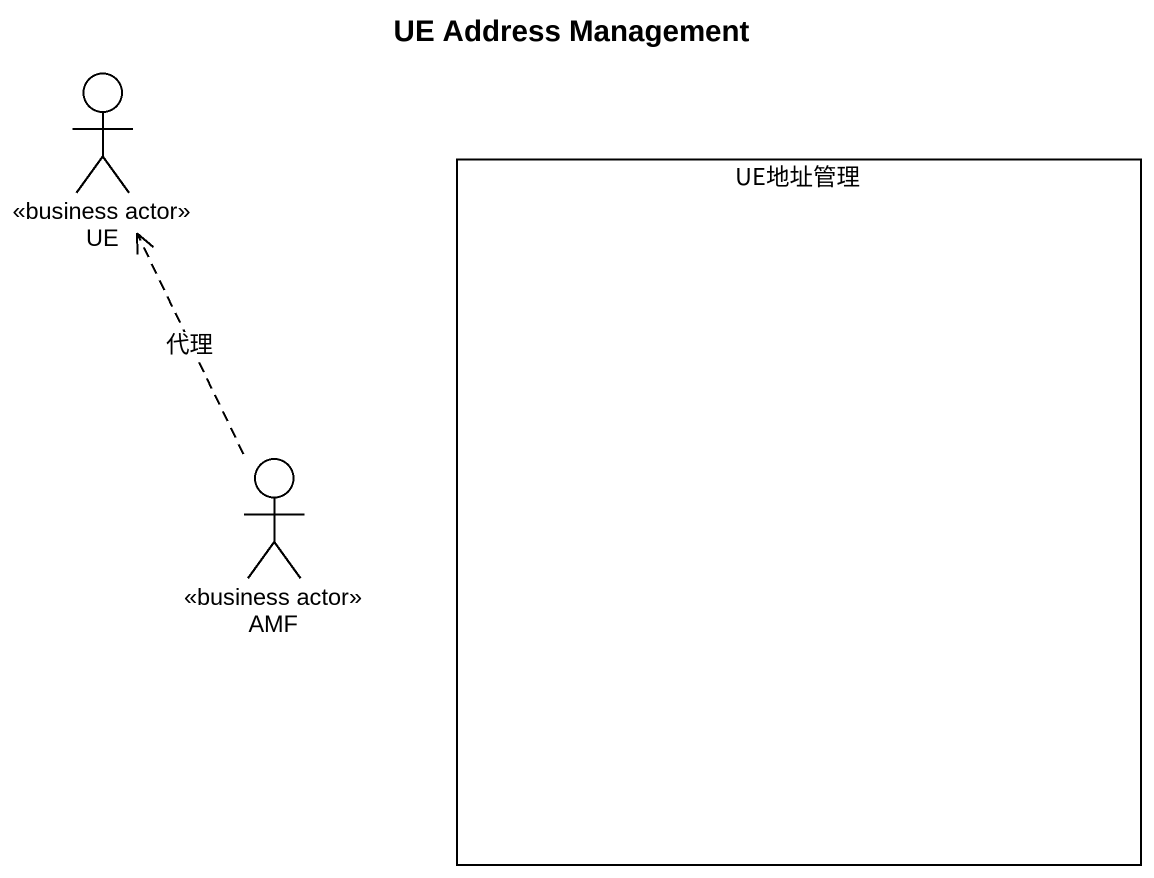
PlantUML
@startuml
title UE Address Management
actor UE <<business actor>>
rectangle UE地址管理
actor AMF <<business actor>>
AMF .up.> UE : 代理
@enduml
